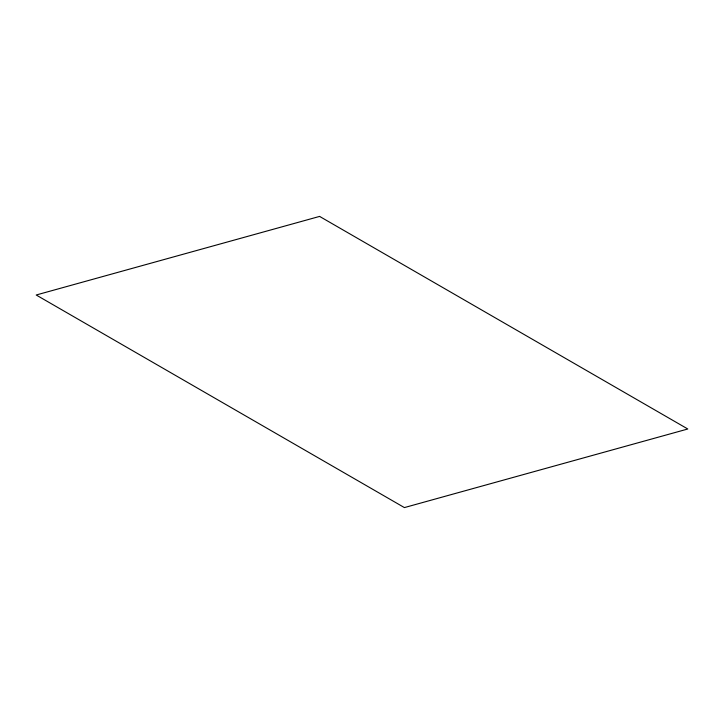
<?xml version="1.0" encoding="UTF-8"?>
<svg xmlns="http://www.w3.org/2000/svg" width="724" height="724" viewBox="0 0 724 724"><rect width="100%" height="100%" fill="white"/><g stroke="black" fill="none" stroke-linecap="round" stroke-linejoin="round"><path stroke-width="1.09" d="M319.601 216.413L36.2 295.003L404.399 507.587L687.8 428.997L319.601 216.413"/></g></svg>
